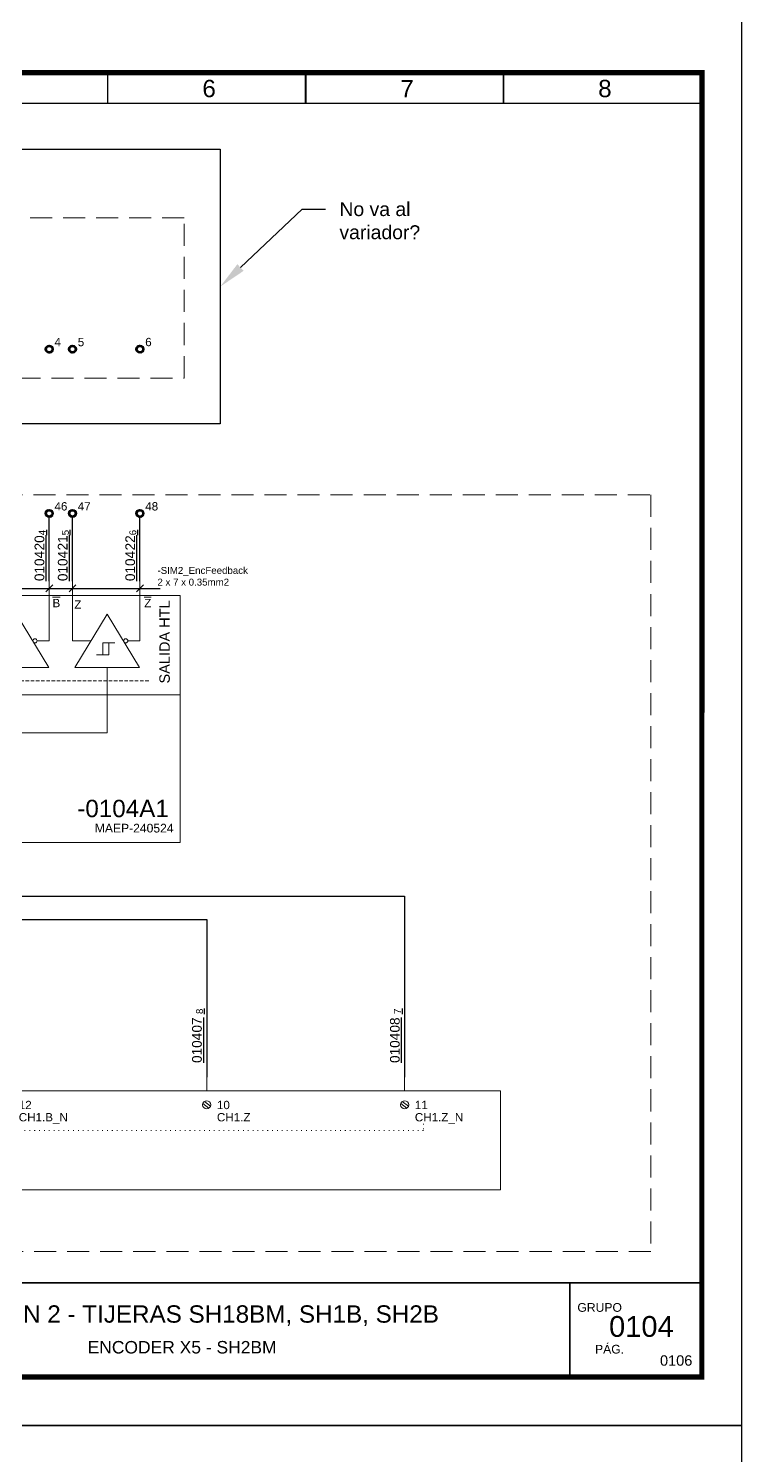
# Model space of a CAD drawing. Header units: millimetres. Extents: x -5035 to 14510, y -7775 to 12.
# Drawn here: x 584.1 to 687, y -3486.6 to -3280.8 of the extents above; entities that cross this region are included whole.
import ezdxf
from ezdxf import colors
from ezdxf.entities.mleader import LeaderData, LeaderLine
from ezdxf.enums import TextEntityAlignment as Align
from ezdxf.math import Vec2, Vec3

# ---------------------------------------------------------------- set-up
doc = ezdxf.new("R2010")
doc.units = ezdxf.units.MM
for name, pattern in [('ACAD_ISO07W100', [3, 0, -3]), ('DASHED', [0.75, 0.5, -0.25]), ('HIDDEN2', [4.762499999999999, 3.175, -1.5875])]:
    doc.linetypes.add(name, pattern=pattern)
for name, color, linetype, lineweight in [('Cables eProC', 81, 'Continuous', 25), ('eProC - L2', 41, 'Continuous', 20), ('Rótulo eProC', 222, 'Continuous', 25), ('Textos eProC', 41, 'Continuous', 25)]:
    doc.layers.add(name, color=color, linetype=linetype, lineweight=lineweight)
doc.layers.add('TEXTOS', color=150, linetype='Continuous')
doc.styles.get("Standard").update_dxf_attribs({"font": 'arial.ttf'})

# ---------------------------------------------------------------- blocks, each defined once
blk = doc.blocks.new('eProC - Rótulo')
at = {"layer": 'eProC - L2', "lineweight": 5, "const_width": 0.233}
for points in [[(0, 0), (297, 0), (297, -210.0000000000002), (0, -210), (0, 0)], [(5.783499999999549, -189.4009999999998), (291.2164999999995, -189.4009999999998)]]:
    blk.add_lwpolyline(points, dxfattribs=at)
at = {"layer": 'eProC - L2', "lineweight": 40, "const_width": 0.75}
blk.add_lwpolyline([(5.783499999999549, -203), (291.2505000000001, -203), (291.2850000000003, -14.87246776690426), (5.817999999999756, -14.87246776690426)], close=True, dxfattribs=at)
at = {"layer": 'eProC - L2', "lineweight": 5, "const_width": 0.233}
for points in [[(205.581126305229, -19.30656616285751), (177.0241263052287, -19.30656616285751), (177.0241263052285, -14.87246776690426), (205.5811263052287, -14.87246776690426)], [(234.1381263052294, -19.30656616285751), (205.5811263052292, -19.30656616285751), (205.5811263052287, -14.87246776690426), (234.138126305229, -14.87246776690426)], [(262.6781263052289, -19.30656616285796), (234.1211263052287, -19.30656616285796), (234.1211263052287, -14.87246776690426), (262.6781263052289, -14.87246776690426)], [(291.2014394578434, -19.30656616285751), (262.6444394578432, -19.30656616285751), (262.644439457843, -14.87246776690426), (291.2014394578432, -14.87246776690426)]]:
    blk.add_lwpolyline(points, close=True, dxfattribs=at)
at = {"layer": 'eProC - L2', "lineweight": 0, "const_width": 0.233}
blk.add_lwpolyline([(272.2141748043123, -203), (272.2141748043123, -189.4009999999998)], dxfattribs=at)
at = {"layer": 'eProC - L2', "lineweight": 20, "char_height": 2.5, "attachment_point": 7}
for s, insert in [('{\\fArial|b0|i0|c0|p18;6}', (219.2324108283888, -18.45176193203906)), ('{\\fArial|b0|i0|c0|p18;7}', (247.7714108283886, -18.45176193203906)), ('{\\fArial|b0|i0|c0|p18;8}', (276.3114108283885, -18.45176193203906))]:
    blk.add_mtext(s, dxfattribs=dict(at, insert=insert))
at = {"layer": 'eProC - L2', "insert": (215.9882582192838, -192.6668423217829), "char_height": 2.5, "width": 89.0142959662885, "attachment_point": 2}
blk.add_mtext('{\\fArial|b0|i0|c0|p18;SIMOTION 2 - TIJERAS SH18BM, SH1B, SH2B}', dxfattribs=at)
at = {"layer": 'eProC - L2', "char_height": 1.255239842187869, "attachment_point": 7}
for s, insert in [('{\\fArial|b0|i0|c0|p18;GRUPO}', (273.3085936568314, -193.6147217329662)), ('{\\fArial|b0|i0|c0|p18;PÁG.}', (275.8581421672325, -199.6374450480862))]:
    blk.add_mtext(s, dxfattribs=dict(at, insert=insert))
at = {"layer": 'eProC - L2'}
for tag, p in [('GR', (284.9388241817146, -193.1055635700077)), ('PG', (284.9388241817146, -198.932405996431))]:
    blk.add_attdef(tag, text='', height=3, dxfattribs=at).set_placement(p, align=Align.MIDDLE)
blk.add_attdef('DESCRIPCIÓN', text='', height=1.8, dxfattribs=at).set_placement((216.3124805672701, -199.6093158954159), align=Align.CENTER)
blk = doc.blocks.new('EntradaEncoder')
at = {"layer": 'eProC - L2'}
blk.add_lwpolyline([(0, 0), (285.3993131526131, 0), (285.3993131526131, -170.0944338371428), (0, -170.0944338371428)], close=True, dxfattribs=at)
for points in [[(21.16864936152524, -140.440132560896), (21.16864936152524, -142.398420619621)], [(29.57965510321287, -140.440132560896), (29.57965510321287, -142.398420619621)], [(45.59635857691865, -140.440132560896), (45.59635857691865, -142.398420619621)], [(54.00736431860628, -140.440132560896), (54.00736431860628, -142.398420619621)], [(62.41837006029391, -140.440132560896), (62.41837006029391, -142.398420619621)], [(99.86512630522884, -140.440132560896), (99.86512630522884, -142.398420619621)], [(128.4221263052295, -140.440132560896), (128.4221263052295, -142.398420619621)], [(156.9621263052286, -140.440132560896), (156.9621263052286, -142.398420619621)], [(185.4854394578433, -140.440132560896), (185.4854394578433, -142.3984179075387)], [(214.042439457844, -140.440132560896), (214.042439457844, -142.398420619621)], [(242.5824394578431, -140.440132560896), (242.5824394578431, -142.398420619621)], [(256.3939237839822, -142.398420619621), (17.33208903761988, -142.3984206196237)], [(17.33208903761988, -156.7231341166125), (17.33208903761988, -142.3984206196237)], [(20.82690637296582, -143.9584135324476), (21.71011254443511, -144.6560995356003)], [(29.23791211465345, -143.9584135324476), (30.12111828612274, -144.6560995356003)], [(45.25461558835923, -143.9584135324476), (46.13782175982851, -144.6560995356003)], [(53.66562133004686, -143.9584135324476), (54.54882750151614, -144.6560995356003)], [(62.07662707173449, -143.9584135324476), (62.95983324320378, -144.6560995356003)], [(99.5063923824273, -143.9584108203653), (100.3895985538966, -144.6560968235181)], [(128.0633832762705, -143.9584135324476), (128.9465894477398, -144.6560995356003)], [(156.6033878293474, -143.9584135324476), (157.4865940008167, -144.6560995356003)], [(185.1267009819621, -143.9584135324476), (186.0099071534314, -144.6560995356003)], [(213.7006964692846, -143.9584135324476), (214.5839026407539, -144.6560995356003)], [(242.2406964692836, -143.9584135324476), (243.1239026407529, -144.6560995356003)], [(256.3939237839822, -142.398420619621), (256.3939237839822, -156.7231341166107)], [(21.47996985772625, -144.9293886112782), (20.61432363544191, -144.2455740360647)], [(29.89097559941388, -144.9293886112782), (29.02532937712954, -144.2455740360647)], [(45.90767907311965, -144.9293886112782), (45.04203285083531, -144.2455740360647)], [(54.31868481480728, -144.9293886112782), (53.45303859252294, -144.2455740360647)], [(62.72969055649492, -144.9293886112782), (61.86404433421058, -144.2455740360647)], [(100.1594558671877, -144.9293858991959), (99.29380964490338, -144.2455713239824)], [(128.716446761031, -144.9293886112782), (127.8508005387466, -144.2455740360647)], [(157.2564513141078, -144.9293886112782), (156.3908050918235, -144.2455740360647)], [(185.7797644667226, -144.9293886112782), (184.9141182444382, -144.2455740360647)], [(214.353759954045, -144.9293886112782), (213.4881137317607, -144.2455740360647)], [(242.8937599540441, -144.9293886112782), (242.0281137317597, -144.2455740360647)], [(17.33208903761988, -156.7231341166125), (256.3939237839822, -156.7231341166107)]]:
    blk.add_lwpolyline(points, dxfattribs=at)
at = {"layer": 'eProC - L2', "linetype": 'ACAD_ISO07W100', "ltscale": 0.2}
for points in [[(20.89215279845666, -147.1634680588832), (20.89215279845666, -148.1278432338931), (132.4220374803754, -148.1278432338931)], [(245.2830860607482, -147.1634680588832), (245.2830860607482, -148.1278432338931), (155.9150289305162, -148.1278432338931)]]:
    blk.add_lwpolyline(points, dxfattribs=at)
blk.add_lwpolyline([(132.4220374803754, -148.067599904809), (154.9079493906447, -148.067599904809), (154.9079493906447, -150.738107827261), (132.4220374803754, -150.738107827261)], close=True, dxfattribs=at)
at = {"layer": 'eProC - L2'}
for centre in [(21.16864936152524, -144.4336702125402), (29.57965510321287, -144.4336702125402), (45.59635857691865, -144.4336702125402), (54.00736431860628, -144.4336702125402), (62.41837006029391, -144.4336702125402), (99.84813537098671, -144.4336675004579), (128.40512626483, -144.4336702125402), (156.9451308179068, -144.4336702125402), (185.4684439705215, -144.4336702125402), (214.042439457844, -144.4336702125402), (242.5824394578431, -144.4336702125402)]:
    blk.add_circle(centre, 0.5853692699507881, dxfattribs=at)
at = {"layer": 'eProC - L2', "char_height": 1.2, "attachment_point": 1}
for s, insert in [('5', (22.64074206018995, -143.8626608519253)), ('9', (31.05174780187758, -143.8626608519253)), ('4', (47.06845127558336, -143.8626608519253)), ('6', (55.47945701727099, -143.8626608519253)), ('7', (63.89046275895862, -143.8626608519253)), ('15', (101.3202280696514, -143.862658139843)), ('14', (129.8772189634947, -143.8626608519253)), ('13', (158.4172235165715, -143.8626608519253)), ('12', (186.9405366691863, -143.8626608519253)), ('10', (215.5145321565087, -143.8626608519253)), ('11', (244.0545321565078, -143.8626608519253)), ('+24', (22.64074206018995, -145.4184915963048)), ('M', (31.05174780187758, -145.4184915963048)), ('+5', (47.06845127558336, -145.4184915963048)), ('+5', (55.47945701727099, -145.4184915963048)), ('M', (63.89046275895862, -145.4184915963048)), ('CH1.A', (101.3202280696514, -145.6293309166153)), ('CH1.A_N', (129.8772189634947, -145.6293336286976)), ('CH1.B', (158.4172235165715, -145.6293336286976)), ('CH1.B_N', (186.9405366691863, -145.6293336286976)), ('CH1.Z', (215.5145321565087, -145.6293336286976)), ('CH1.Z_N', (244.0545321565078, -145.6293336286976))]:
    blk.add_mtext_dynamic_manual_height_columns(s, width=3.250252668158737, gutter_width=7.5, heights=[0], dxfattribs=dict(at, insert=insert))
at = {"layer": 'eProC - L2'}
for tag, p in [('GXX1', (16.52262650177545, -144.0058911814467)), ('ID1', (16.52262650177545, -146.32201456447))]:
    blk.add_attdef(tag, text='', height=1.5, dxfattribs=at).set_placement(p, align=Align.RIGHT)
for tag, height, p in [('BYTE', 1.2, (143.7363716029267, -149.965238330682)), ('DESC1', 1.4, (143.66499343551, -153.8437915052054))]:
    blk.add_attdef(tag, text='', height=height, dxfattribs=at).set_placement(p, align=Align.CENTER)
blk = doc.blocks.new('eProC - Borne 2.0')
at = {"layer": 'Cables eProC'}
h = blk.add_hatch(dxfattribs=at)
h.set_pattern_fill('ANSI31', color=256, scale=0.0279171615287314)
h.set_pattern_definition([(45, (-2462.882078904184, -2995.577827000979), (-0.06267581517531662, 0.06267581517531662), [])])
edge = h.paths.add_edge_path()
edge.add_arc((0, -0.4535599239779913), 0.5742361460052544, 0, 360)
edge = h.paths.add_edge_path(flags=17)
edge.add_arc((2.775557561562891e-17, -0.4535599239779913), 0.3850599639098976, 0, 360)
for radius in [0.5742361460052052, 0.3850599639097176]:
    blk.add_circle((0, -0.4535599239779913), radius, dxfattribs=at)

msp = doc.modelspace()

# ---------------------------------------------------------------- linework, layer by layer
at = {"layer": 'Cables eProC'}
for p, q in [((587.0695406270379, -3360.565734222135), (587.069540627038, -3351.349619746563)), ((590.425056123865, -3360.565734222135), (590.4250561238651, -3351.349619746563)), ((600.1556529331201, -3360.565734222134), (600.1556529331202, -3351.349619746562))]:
    msp.add_line(p, q, dxfattribs=at)
for points in [[(545.2168235290446, -3298.248199666014), (611.7407530483906, -3298.248199666014), (611.7407530483906, -3337.869189658908), (545.2168235290446, -3337.869189658908), (545.2168235290446, -3298.248199666014)], [(530.9509091582663, -3400.278023354249), (530.9509091582661, -3409.35222466159), (609.7793739032306, -3409.35222466159), (609.7793739032309, -3432.067779229122)], [(540.6815059675214, -3400.278023354249), (540.6815059675214, -3405.994103900732), (638.3193739032299, -3405.994103900732), (638.3193739032299, -3432.067779229122)]]:
    msp.add_lwpolyline(points, dxfattribs=at)
at = {"layer": 'eProC - L2'}
for p, q in [((587.0695406270385, -3369.148011817092), (587.0695406270379, -3360.565734222135)), ((590.4250561238656, -3369.148011817092), (590.425056123865, -3360.565734222135)), ((600.1556529331207, -3369.148011817091), (600.1556529331201, -3360.565734222134)), ((585.3213829357087, -3369.148011817092), (587.0695406270385, -3369.148011817092)), ((593.0831930272427, -3369.148011817093), (590.4250561238656, -3369.148011817093)), ((598.4074952417909, -3369.148011817092), (600.1556529331207, -3369.148011817092)), ((595.41786781956, -3382.409505368487), (595.4178678195597, -3373.015661905363)), ((595.4178678195601, -3382.409505368487), (535.94372085396, -3382.409505368489))]:
    msp.add_line(p, q, dxfattribs=at)
at = {"layer": 'eProC - L2', "linetype": 'DASHED'}
msp.add_line((601.410792181592, -3374.920069429661), (562.9520740895672, -3374.920069429664), dxfattribs=at)
at = {"layer": 'eProC - L2', "linetype": 'HIDDEN2'}
for points in [[(549.3048216908428, -3308.159298154664), (549.3048216908427, -3331.244966166796), (606.5465695781822, -3331.244966166796), (606.5465695781822, -3308.159298154664), (549.3048216908428, -3308.159298154664)], [(475.2508900940447, -3348.107417415435), (673.8112172843317, -3348.107417415435), (673.8112172843317, -3457.234751734002), (476.7503852583391, -3457.234751734002)]]:
    msp.add_lwpolyline(points, dxfattribs=at)
at = {"layer": 'eProC - L2'}
for points in [[(498.1178431759545, -3362.595535713266), (605.9289310837044, -3362.595535713258), (605.9289310837044, -3398.248221863121), (498.1178431759545, -3398.248221863121), (498.1178431759519, -3362.595535713266)], [(556.870952965132, -3376.941148002245), (556.870952965131, -3362.595535713265), (605.9289310837044, -3362.595535713262), (605.9289310837054, -3376.941148002241), (556.870952965132, -3376.941148002245)], [(587.0011050981113, -3373.015661905364), (577.6624059288436, -3373.015661905364), (582.3317555134769, -3365.280361728822), (587.0011050981113, -3373.015661905364)], [(600.0872174041936, -3373.015661905364), (590.7485182349258, -3373.015661905364), (595.4178678195591, -3365.280361728822), (600.0872174041936, -3373.015661905364)], [(596.5406799268654, -3369.429154157972), (594.7783599606615, -3369.429154157972), (594.7783599606615, -3371.191474124176), (593.8971999775596, -3371.191474124176), (595.6595199437635, -3371.191474124176), (595.6595199437635, -3369.429154157972)]]:
    msp.add_lwpolyline(points, dxfattribs=at)
for centre in [(585.0213829357087, -3369.148011817093), (598.107495241791, -3369.148011817093)]:
    msp.add_circle(centre, 0.3, dxfattribs=at)
at = {"layer": 'TEXTOS'}
for p, q in [((501.7095107433954, -3361.580634967702), (603.0745733712535, -3361.580634967702)), ((587.5695406270377, -3361.080634967697), (586.5695406270377, -3362.080634967697)), ((590.9250561238648, -3361.080634967696), (589.9250561238648, -3362.080634967696)), ((600.6556529331199, -3361.080634967696), (599.6556529331199, -3362.080634967696))]:
    msp.add_line(p, q, dxfattribs=at)

# ---------------------------------------------------------------- block references
for p in [(587.069540627038, -3326.627077189477), (590.4250561238653, -3326.627077189477), (600.1556529331202, -3326.627077189478), (587.069540627038, -3350.321823676578), (590.4250561238653, -3350.321823676578), (600.1556529331202, -3350.321823676579)]:
    msp.add_blockref('eProC - Borne 2.0', p)
at = {"layer": 'Cables eProC'}
ref = msp.add_blockref('eProC - Rótulo', (389.9189344453868, -3272.321080505369), dxfattribs=at)
ref.add_attrib('HOJA', '0104', dxfattribs={"layer": 'Rótulo eProC', "color": 6, "height": 3}).set_placement((672.4602163965307, -3468.029212652273), align=Align.MIDDLE)
ref.add_attrib('SIG', '0106', dxfattribs={"layer": 'Rótulo eProC', "color": 6, "height": 1.5}).set_placement((679.8076737603975, -3473.692714064132), align=Align.RIGHT)
ref.add_attrib('DESCRIPCIÓN', 'ENCODER X5 - SH2BM', dxfattribs={"layer": 'Rótulo eProC', "color": 6, "height": 1.8}).set_placement((606.2314150126573, -3471.930396400785), align=Align.CENTER)
ref = msp.add_blockref('EntradaEncoder', (395.7369344453865, -3291.627646668226), dxfattribs=at)
ref.add_attrib('ID1', '-0080SM1', dxfattribs={"layer": 'eProC - L2', "height": 1.5}).set_placement((412.259560947162, -3437.949661232696), align=Align.RIGHT)
ref.add_attrib('DESC1', 'SIMOTION 240-1AA00-0AA0', dxfattribs={"layer": 'eProC - L2', "height": 1.4}).set_placement((539.4019278808966, -3445.471438173432), align=Align.CENTER)
ref.add_attrib('BYTE', 'X5', dxfattribs={"layer": 'eProC - L2', "height": 1.2}).set_placement((539.4733060483132, -3441.592884998908), align=Align.CENTER)
msp.add_blockref('eProC - Rótulo', (389.9189344453866, -3482.321080505369), dxfattribs=at)

# ---------------------------------------------------------------- texts
at = {"layer": 'Cables eProC', "attachment_point": 1, "rotation": 90}
for s, insert, char_height in [('{\\L20}', (584.9576663657023, -3356.106043989113), 1.4), ('{\\L4}', (585.5407734499346, -3353.926670289222), 1), ('{\\L21}', (588.3131818625294, -3356.106043989113), 1.4), ('{\\L5}', (588.8962889467617, -3353.926670289221), 1), ('{\\L22}', (598.0437786717845, -3356.106043989116), 1.4), ('{\\L6}', (598.6268857560168, -3353.926670289224), 1), ('{\\L0104}', (584.9576663657023, -3360.531706123221), 1.4), ('{\\L0104}', (588.3131818625294, -3360.531706123221), 1.4), ('{\\L0104}', (598.0437786717845, -3360.53170612322), 1.4), ('{\\L8}', (608.2506067261274, -3422.969878302566), 1), ('{\\L7}', (636.7906067261265, -3422.969878302566), 1), ('{\\L07}', (607.6674996418951, -3425.645021686747), 1.4), ('{\\L08}', (636.2074996418942, -3425.645021686747), 1.4), ('{\\L0104}', (607.6674996418951, -3430.027782089241), 1.4), ('{\\L0104}', (636.2074996418942, -3430.027782089241), 1.4)]:
    msp.add_mtext_dynamic_manual_height_columns(s, width=4.535518463554467, gutter_width=12.5, heights=[0], dxfattribs=dict(at, insert=insert, char_height=char_height))
at = {"layer": 'eProC - L2', "char_height": 1.2, "attachment_point": 1}
for s, insert in [('{\\OB}', (587.5402544203454, -3363.102047444902)), ('Z', (590.688867219783, -3363.316501531498)), ('{\\OZ}', (600.7617733163526, -3363.102047444902))]:
    msp.add_mtext_dynamic_manual_height_columns(s, width=1.5, gutter_width=12.5, heights=[0], dxfattribs=dict(at, insert=insert))
at = {"layer": 'eProC - L2', "insert": (602.9556765839868, -3369.30521689823), "char_height": 1.5, "attachment_point": 2, "rotation": 90.000000000004}
msp.add_mtext_dynamic_manual_height_columns('SALIDA HTL', width=23.29234670986625, gutter_width=12.5, heights=[0], dxfattribs=at)
at = {"layer": 'TEXTOS', "char_height": 1, "attachment_point": 1}
for s, insert in [('-SIM2_EncFeedback', (602.6785070749322, -3358.491267508596)), ('2 x 7 x 0.35mm2', (602.6785070749326, -3360.182110147727))]:
    msp.add_mtext_dynamic_manual_height_columns(s, width=11.45518471732066, gutter_width=12.5, heights=[0], dxfattribs=dict(at, insert=insert))
at = {"layer": 'Textos eProC'}
for s, width, heights, insert, char_height, attachment_point in [('\\pxql;4', 1.2, [3.421988905219479], (587.826506565346, -3325.455506407929), 1.2, 1), ('\\pxql;5', 1.2, [3.421988905219479], (591.1820220621732, -3325.455506407929), 1.2, 1), ('\\pxql;6', 1.2, [3.421988905219479], (600.9126188714282, -3325.45550640793), 1.2, 1), ('\\pxql;46', 1.2, [3.421988905219479], (587.8265065653461, -3349.15025289503), 1.2, 1), ('\\pxql;47', 1.2, [3.421988905219479], (591.1820220621732, -3349.15025289503), 1.2, 1), ('48', 1.2, [3.421988905219479], (600.9126188714282, -3349.150252895031), 1.2, 1), ('-0104A1', 23.4970959467887, [0], (604.3163477557532, -3392.078034108567), 2.5, 3), ('MAEP-240524', 18.31215520775731, [0], (593.6432392670404, -3396.807104911221), 1.25, 7)]:
    msp.add_mtext_dynamic_manual_height_columns(s, width=width, gutter_width=12.5, heights=heights, dxfattribs=dict(at, insert=insert, char_height=char_height, attachment_point=attachment_point))

# ---------------------------------------------------------------- leaders
at = {"layer": 'TEXTOS'}
ml = msp.add_multileader_mtext('Standard', dxfattribs=at)
ml.set_content('No va al variador?', color=256)
ml.set_leader_properties()
ml.build(insert=Vec2(0, 0))
ctx = ml.context
ctx.base_point, ctx.char_height, ctx.plane_origin = Vec3(626.9157436107052, -3306.901393193773), 2, Vec3(611.7407530483906, -3321.226313227502)
notes = []
notes.append((ctx, [(0, (1, 1, 0), (623.5359481143532, -3306.901393193773), (1, 0), 3.379795496352017, [(0, [(611.7407530483906, -3318.058694662461)], 0, [])])]))
ctx.mtext.insert, ctx.mtext.width, ctx.mtext.flow_direction = Vec3(628.9157436107052, -3305.885022116011), 20.94542974079127, 5
for ctx, leaders in notes:
    for number, flags, end, landing, length, lines in leaders:
        leader = LeaderData()
        leader.index, (leader.has_last_leader_line, leader.has_dogleg_vector, leader.attachment_direction) = number, flags
        leader.last_leader_point, leader.dogleg_vector, leader.dogleg_length = Vec3(end), Vec3(landing), length
        for number, points, colour, breaks in lines:
            line = LeaderLine()
            line.index, line.vertices, line.color, line.breaks = number, Vec3.list(points), colors.encode_raw_color(colour), breaks
            leader.lines.append(line)
        ctx.leaders.append(leader)

doc.saveas('drawing.dxf')
